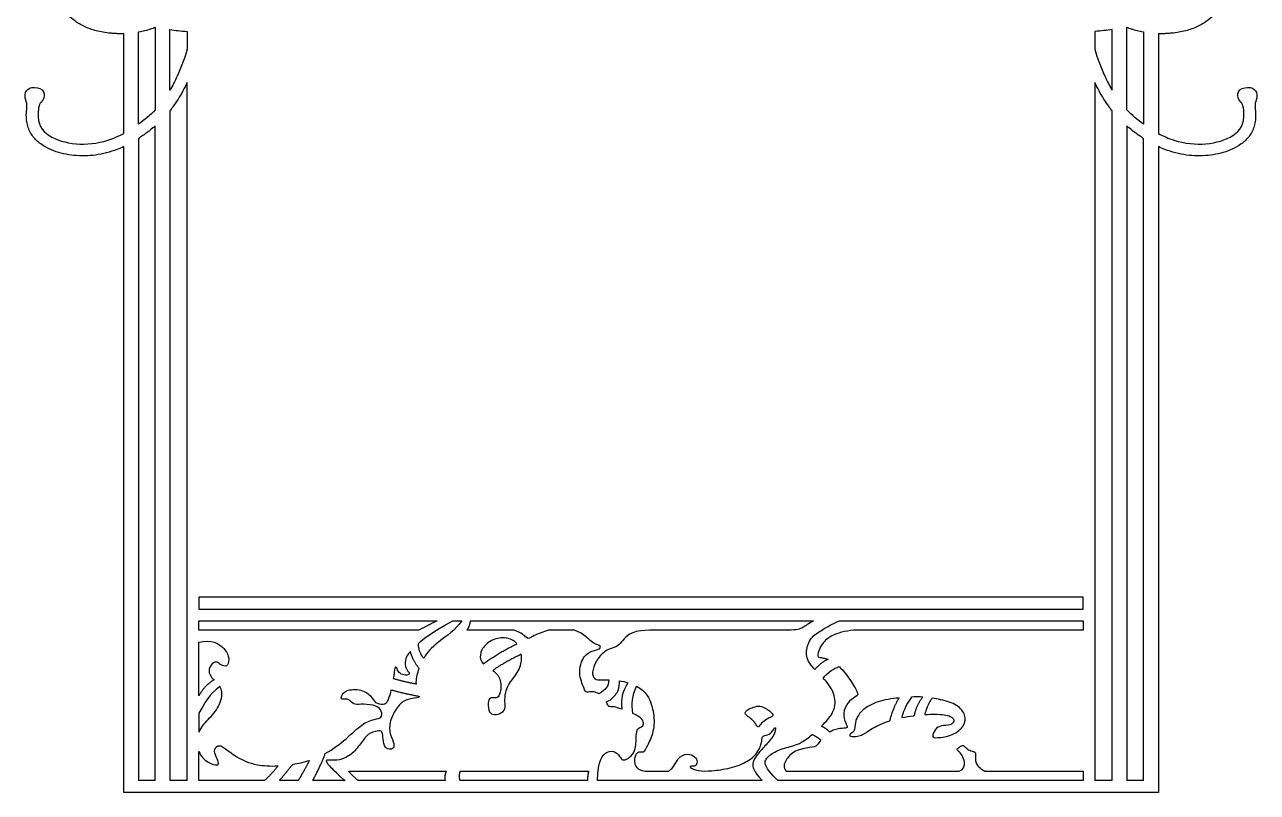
# Model space of a CAD drawing. Header units: millimetres. Extents: x -137 to 152, y -181 to 177.
# Drawn here: x -123.2 to -18.4, y 4.9 to 70.1 of the extents above; entities that cross this region are included whole.
import ezdxf

# ---------------------------------------------------------------- set-up
doc = ezdxf.new("R2010")
doc.units = ezdxf.units.MM
doc.header["$MEASUREMENT"] = 0
doc.layers.add('Layer 03', color=5, linetype='Continuous')

msp = doc.modelspace()

# ---------------------------------------------------------------- linework, layer by layer
at = {"layer": 'Layer 03'}
for p, q in [((-114.75, 60.89), (-114.75, 69.37)), ((-113.5, 61.67), (-113.5, 69.51)), ((-112.07, 69.92), (-112.07, 62.9)), ((-110.82, 64.58), (-110.82, 69.72)), ((-109.36, 69.55), (-109.36, 68.04)), ((-32.22, 69.55), (-32.22, 68.04)), ((-30.75, 64.58), (-30.75, 69.72)), ((-29.5, 62.9), (-29.5, 69.92)), ((-28.07, 69.51), (-28.07, 61.67)), ((-26.82, 69.37), (-26.82, 60.89)), ((-109.36, 5.9), (-109.36, 65.22)), ((-32.22, 65.22), (-32.22, 5.9)), ((-110.82, 62.82), (-110.82, 5.9)), ((-30.75, 5.9), (-30.75, 62.82)), ((-112.07, 5.9), (-112.07, 61.52)), ((-29.5, 61.52), (-29.5, 5.9)), ((-114.75, 4.9), (-114.75, 59.77)), ((-113.5, 60.46), (-113.5, 5.9)), ((-28.07, 5.9), (-28.07, 60.46)), ((-26.82, 59.77), (-26.82, 4.9)), ((-33.22, 21.48), (-108.36, 21.48)), ((-108.36, 21.48), (-108.36, 20.48)), ((-33.22, 20.48), (-33.22, 21.48)), ((-108.36, 20.48), (-33.22, 20.48)), ((-108.36, 18.68), (-108.36, 19.48)), ((-108.36, 19.48), (-88.11, 19.48)), ((-86.78, 19.48), (-86.02, 19.48)), ((-85.28, 19.48), (-56.12, 19.48)), ((-53.92, 19.48), (-33.22, 19.48)), ((-33.22, 19.48), (-33.22, 18.68)), ((-89.67, 18.68), (-108.36, 18.68)), ((-81.61, 18.68), (-85.58, 18.68)), ((-76.43, 18.68), (-78.64, 18.68)), ((-58.28, 18.68), (-68.92, 18.68)), ((-33.22, 18.68), (-52.46, 18.68)), ((-108.36, 13.09), (-108.36, 17.66)), ((-108.36, 11.62), (-108.36, 10.02)), ((-108.36, 5.9), (-108.36, 8.37)), ((-95.62, 6.7), (-87.34, 6.7)), ((-86.15, 6.7), (-75.24, 6.7)), ((-70.15, 6.7), (-68.43, 6.7)), ((-58.44, 6.7), (-43.74, 6.7)), ((-41.56, 6.7), (-33.22, 6.7)), ((-33.22, 6.7), (-33.22, 5.9)), ((-112.07, 5.9), (-113.5, 5.9)), ((-109.36, 5.9), (-110.82, 5.9)), ((-102.79, 5.9), (-108.36, 5.9)), ((-99.92, 5.9), (-101.52, 5.9)), ((-95.93, 5.9), (-98.69, 5.9)), ((-87.43, 5.9), (-94.82, 5.9)), ((-75.33, 5.9), (-86.17, 5.9)), ((-60.48, 5.9), (-74.49, 5.9)), ((-33.22, 5.9), (-59.16, 5.9)), ((-30.75, 5.9), (-32.22, 5.9)), ((-28.07, 5.9), (-29.5, 5.9)), ((-26.82, 4.9), (-114.75, 4.9))]:
    msp.add_line(p, q, dxfattribs=at)
for points, knots in [([(-114.75, 69.37), (-114.9, 69.36), (-115.16, 69.36), (-115.54, 69.38), (-115.98, 69.41), (-116.49, 69.48), (-117.07, 69.6), (-117.6, 69.76), (-118.08, 69.96), (-118.52, 70.19), (-118.98, 70.5), (-119.52, 70.94), (-119.99, 71.44), (-120.35, 71.93), (-120.59, 72.32), (-120.79, 72.74), (-120.99, 73.3), (-121.11, 74.04), (-121.05, 74.9), (-120.86, 75.58), (-120.62, 76.08), (-120.48, 76.33), (-120.39, 76.45), (-120.39, 76.46)], [4080.504952, 4080.504952, 4080.504952, 4080.504952, 4080.932655, 4081.295934, 4081.633442, 4082.26435, 4082.849374, 4083.397946, 4083.917384, 4084.412367, 4084.886152, 4085.584439, 4086.496996, 4086.952506, 4087.407885, 4087.864055, 4088.322531, 4089.215637, 4090.075706, 4090.912075, 4091.323976, 4091.732416, 4091.763597, 4091.763597, 4091.763597, 4091.763597]), ([(-21.19, 76.46), (-21.18, 76.45), (-21.1, 76.33), (-20.96, 76.08), (-20.72, 75.58), (-20.53, 74.9), (-20.47, 74.04), (-20.59, 73.3), (-20.79, 72.74), (-20.99, 72.32), (-21.23, 71.93), (-21.59, 71.44), (-22.06, 70.94), (-22.6, 70.5), (-23.06, 70.19), (-23.5, 69.96), (-23.98, 69.76), (-24.51, 69.6), (-25.09, 69.48), (-25.6, 69.41), (-26.04, 69.38), (-26.42, 69.36), (-26.68, 69.36), (-26.82, 69.37)], [3334.486162, 3334.486162, 3334.486162, 3334.486162, 3334.517344, 3334.925784, 3335.337684, 3336.174054, 3337.034122, 3337.927228, 3338.385705, 3338.841875, 3339.297253, 3339.752764, 3340.665321, 3341.363607, 3341.837393, 3342.332375, 3342.851814, 3343.400386, 3343.98541, 3344.616317, 3344.953826, 3345.317105, 3345.744807, 3345.744807, 3345.744807, 3345.744807]), ([(-113.5, 69.51), (-113.49, 69.51), (-113.13, 69.58), (-112.65, 69.71), (-112.19, 69.87), (-112.07, 69.92)], [395.343968, 395.343968, 395.343968, 395.343968, 395.386806, 396.434512, 396.83837, 396.83837, 396.83837, 396.83837]), ([(-29.51, 69.92), (-29.38, 69.87), (-28.93, 69.71), (-28.45, 69.58), (-28.09, 69.51), (-28.07, 69.51)], [-10.646076, -10.646076, -10.646076, -10.646076, -10.242219, -9.194512, -9.151675, -9.151675, -9.151675, -9.151675]), ([(-109.36, 68.04), (-109.57, 67.26), (-110.07, 65.98), (-110.61, 64.94), (-110.82, 64.58)], [99.091216, 99.091216, 99.091216, 99.091216, 101.191143, 102.426097, 102.426097, 102.426097, 102.426097]), ([(-32.22, 68.04), (-32, 67.26), (-31.51, 65.98), (-30.97, 64.94), (-30.75, 64.58)], [99.091216, 99.091216, 99.091216, 99.091216, 101.191143, 102.426097, 102.426097, 102.426097, 102.426097]), ([(-109.36, 65.22), (-109.59, 64.73), (-109.99, 63.99), (-110.52, 63.22), (-110.76, 62.9), (-110.82, 62.82)], [3812.008058, 3812.008058, 3812.008058, 3812.008058, 3813.62135, 3814.51924, 3814.823666, 3814.823666, 3814.823666, 3814.823666]), ([(-30.75, 62.82), (-30.82, 62.9), (-31.06, 63.22), (-31.59, 63.99), (-31.99, 64.73), (-32.22, 65.22)], [3611.426094, 3611.426094, 3611.426094, 3611.426094, 3611.730519, 3612.62841, 3614.241702, 3614.241702, 3614.241702, 3614.241702]), ([(-114.75, 59.77), (-114.94, 59.68), (-115.42, 59.48), (-116.21, 59.22), (-117.44, 58.98), (-118.67, 58.96), (-119.85, 59.14), (-120.69, 59.39), (-121.37, 59.71), (-121.88, 60.05), (-122.25, 60.37), (-122.55, 60.73), (-122.79, 61.16), (-122.93, 61.56), (-122.99, 61.9), (-123.03, 62.26), (-123.03, 62.53), (-123.02, 62.71)], [4044.063236, 4044.063236, 4044.063236, 4044.063236, 4044.672948, 4045.62761, 4046.571135, 4048.405845, 4049.29438, 4050.16209, 4051.011923, 4051.549672, 4051.99624, 4052.466461, 4052.958272, 4053.468473, 4053.729774, 4053.995478, 4054.545465, 4054.545465, 4054.545465, 4054.545465]), ([(-122.02, 62.64), (-122.09, 61.67), (-121.31, 60.57), (-118.86, 59.84), (-116.5, 60.08), (-115.18, 60.66), (-114.75, 60.89)], [4061.908776, 4061.908776, 4061.908776, 4061.908776, 4064.785587, 4067.662399, 4070.53921, 4072.025499, 4072.025499, 4072.025499, 4072.025499]), ([(-18.56, 62.71), (-18.55, 62.53), (-18.55, 62.26), (-18.59, 61.9), (-18.65, 61.56), (-18.79, 61.16), (-19.03, 60.73), (-19.33, 60.37), (-19.7, 60.05), (-20.21, 59.71), (-20.89, 59.39), (-21.73, 59.14), (-22.91, 58.96), (-24.14, 58.98), (-25.36, 59.22), (-26.16, 59.48), (-26.64, 59.68), (-26.82, 59.77)], [3371.704294, 3371.704294, 3371.704294, 3371.704294, 3372.254282, 3372.519986, 3372.781286, 3373.291488, 3373.783298, 3374.25352, 3374.700088, 3375.237837, 3376.08767, 3376.95538, 3377.843915, 3379.678625, 3380.622149, 3381.576812, 3382.186524, 3382.186524, 3382.186524, 3382.186524]), ([(-26.82, 60.89), (-26.4, 60.66), (-25.08, 60.08), (-22.72, 59.84), (-20.27, 60.57), (-19.49, 61.67), (-19.56, 62.64)], [3354.22426, 3354.22426, 3354.22426, 3354.22426, 3355.71055, 3358.587361, 3361.464173, 3364.340984, 3364.340984, 3364.340984, 3364.340984]), ([(-112.07, 61.52), (-112.14, 61.46), (-112.42, 61.23), (-112.82, 60.92), (-113.24, 60.63), (-113.43, 60.51), (-113.5, 60.46)], [3930.607275, 3930.607275, 3930.607275, 3930.607275, 3930.861988, 3931.70478, 3932.134968, 3932.386109, 3932.386109, 3932.386109, 3932.386109]), ([(-28.07, 60.46), (-28.15, 60.51), (-28.34, 60.63), (-28.75, 60.92), (-29.16, 61.23), (-29.44, 61.46), (-29.5, 61.52)], [3493.86365, 3493.86365, 3493.86365, 3493.86365, 3494.114792, 3494.54498, 3495.387772, 3495.642485, 3495.642485, 3495.642485, 3495.642485]), ([(-86.02, 19.48), (-86.59, 18.66), (-87.7, 17.94), (-88.85, 16.97), (-89.22, 16.36), (-89.26, 16.29)], [163.659864, 163.659864, 163.659864, 163.659864, 165.120669, 166.02169, 166.129184, 166.129184, 166.129184, 166.129184]), ([(-56.02, 15.33), (-56.14, 15.47), (-56.64, 16.04), (-56.83, 16.88), (-56.38, 18.1), (-55.46, 18.68), (-54.5, 19.23), (-53.92, 19.48)], [230.177768, 230.177768, 230.177768, 230.177768, 230.626805, 232.162477, 233.698149, 235.233822, 236.769494, 236.769494, 236.769494, 236.769494]), ([(-108.36, 17.66), (-107.23, 17.89), (-106.16, 17.22), (-105.77, 16.37), (-105.86, 15.61), (-106.39, 15.61), (-106.77, 16), (-107.08, 15.98), (-107.59, 15.48), (-107.46, 14.83), (-107.16, 14.54), (-107.07, 14.46)], [50.897443, 50.897443, 50.897443, 50.897443, 51.88582, 52.874196, 53.862573, 54.850949, 55.839326, 56.827702, 57.816079, 58.804455, 59.16303, 59.16303, 59.16303, 59.16303]), ([(-81.33, 17.52), (-81.39, 17.6), (-81.71, 17.91), (-82.52, 18.13), (-83.67, 17.81), (-84.41, 17.02), (-84.5, 16.27), (-84.3, 15.93), (-84.19, 15.81)], [15.866537, 15.866537, 15.866537, 15.866537, 16.132931, 17.06858, 18.004228, 18.939877, 19.875526, 20.453445, 20.453445, 20.453445, 20.453445]), ([(-74.34, 13.26), (-74.49, 13.35), (-74.89, 13.5), (-75.45, 13.35), (-75.58, 13.6), (-76.16, 15.05), (-75.73, 16.48), (-74.92, 16.96), (-74.18, 17.07), (-74.23, 17.42), (-74.98, 17.52), (-75.58, 18.35), (-76.43, 18.68)], [400.555752, 400.555752, 400.555752, 400.555752, 401.1388, 401.992894, 402.846988, 403.701083, 404.555177, 405.409271, 406.263365, 407.11746, 407.971554, 408.825648, 408.825648, 408.825648, 408.825648]), ([(-68.92, 18.68), (-70.79, 18.69), (-71.54, 18.52), (-72.29, 17.96), (-72.63, 17.39), (-73.23, 17.13), (-73.88, 16.95), (-74.64, 16.07), (-75, 15.05), (-74.76, 14.46), (-74.31, 14.44), (-73.73, 14.46), (-73.53, 14.45)], [388.57322, 388.57322, 388.57322, 388.57322, 389.673224, 390.773228, 391.873232, 392.973237, 394.073241, 395.173245, 396.273249, 397.373253, 398.473257, 398.963719, 398.963719, 398.963719, 398.963719]), ([(-52.46, 18.68), (-53.16, 18.68), (-54.6, 18.32), (-55.45, 17.53), (-55.77, 16.68), (-55.8, 16.37), (-55.5, 16.37), (-55.03, 16.26), (-54.88, 16.2)], [223.312342, 223.312342, 223.312342, 223.312342, 224.303749, 225.295157, 226.286565, 227.277972, 228.26938, 228.694939, 228.694939, 228.694939, 228.694939]), ([(-90.39, 16.88), (-90.49, 16.77), (-90.79, 16.38), (-90.89, 15.71), (-90.62, 15.15), (-90.49, 15.12), (-90.45, 14.88), (-90.91, 14.84), (-91.42, 15.05), (-91.54, 15.54), (-91.69, 15.6), (-91.76, 15.13), (-91.81, 14.73), (-91.84, 14.58)], [47.037441, 47.037441, 47.037441, 47.037441, 47.407234, 48.395611, 49.383987, 50.372364, 51.36074, 52.349117, 53.337493, 54.32587, 55.314246, 56.302623, 56.803884, 56.803884, 56.803884, 56.803884]), ([(-83.38, 15.26), (-83.28, 15.19), (-82.92, 14.91), (-82.6, 14.14), (-82.8, 13.11), (-83.05, 12.88), (-83.53, 12.98), (-83.82, 12.77), (-83.74, 11.78), (-83.47, 11.47), (-82.73, 11.54), (-82.26, 11.99), (-82.39, 12.51), (-82.32, 13.45), (-82.07, 13.99), (-81.94, 14.2), (-81.75, 14.45), (-81.56, 14.71), (-80.97, 15.46), (-80.91, 16.28), (-80.96, 16.63)], [36.786782, 36.786782, 36.786782, 36.786782, 37.095836, 38.031485, 38.967134, 39.902782, 40.838431, 41.77408, 42.709728, 43.645377, 44.581026, 45.516674, 46.452323, 47.387972, 48.32362, 49.259269, 49.259269, 49.259269, 50.194918, 50.994872, 50.994872, 50.994872, 50.994872]), ([(-89.88, 14.12), (-89.89, 14.29), (-89.87, 14.68), (-89.74, 15.19), (-89.65, 15.43)], [58.8164326, 58.8164326, 58.8164326, 58.8164326, 59.2074321, 59.571887, 59.571887, 59.571887, 59.571887]), ([(-53.95, 15.59), (-53.62, 15.27), (-52.9, 14.31), (-52.34, 13.35), (-52.33, 13.12), (-53.1, 12.74), (-53.61, 11.87), (-53.54, 10.97), (-53.14, 10.41), (-53.46, 10.33), (-54.13, 10.33), (-54.62, 10.1), (-54.75, 10.02)], [55.592126, 55.592126, 55.592126, 55.592126, 56.381612, 57.37302, 58.364427, 59.355835, 60.347243, 61.33865, 62.330058, 63.321466, 64.312873, 64.710294, 64.710294, 64.710294, 64.710294]), ([(-108.36, 10.02), (-108.27, 10.22), (-107.91, 10.83), (-107.04, 11.53), (-106.31, 12.88), (-106.42, 13.63), (-106.57, 13.9)], [11.314184, 11.314184, 11.314184, 11.314184, 11.759528, 12.747905, 13.736281, 14.618827, 14.618827, 14.618827, 14.618827]), ([(-97.62, 8.2), (-96.93, 8.58), (-95.62, 9.61), (-94.51, 10.75), (-93.37, 11.16), (-92.79, 11.2), (-92.8, 11.8), (-93.18, 12.28), (-94.42, 12.44), (-95.15, 12.3), (-95.47, 12.68), (-95.79, 12.88), (-96.25, 12.76), (-96.29, 12.98), (-96.02, 13.63), (-94.49, 13.7), (-93.62, 13.02), (-93.45, 12.49), (-92.65, 12.32), (-92.27, 12.58), (-92.08, 13.32), (-92.01, 13.61)], [68.946564, 68.946564, 68.946564, 68.946564, 69.776324, 70.7647, 71.753077, 72.741453, 73.72983, 74.718206, 75.706583, 76.694959, 77.683336, 78.671712, 79.660089, 80.648465, 81.636842, 82.625218, 83.613595, 84.601971, 85.590347, 86.578724, 87.230528, 87.230528, 87.230528, 87.230528]), ([(-71.16, 13.92), (-70.8, 13.73), (-70.14, 13.19), (-69.63, 11.58), (-69.68, 10.05), (-70.3, 8.76), (-70.57, 8.2), (-70.99, 8.4), (-71.27, 8.11), (-71.45, 7.4), (-71.01, 6.7), (-70.15, 6.7)], [584.962122, 584.962122, 584.962122, 584.962122, 585.914372, 587.014376, 588.114381, 589.214385, 590.314389, 591.414393, 592.514397, 593.614402, 594.714406, 594.714406, 594.714406, 594.714406]), ([(-55.46, 10.53), (-55.08, 10.89), (-54.38, 11.65), (-54.17, 12.96), (-54.71, 13.95), (-55.22, 14.51), (-55.3, 14.6)], [65.600502, 65.600502, 65.600502, 65.600502, 66.908856, 68.444529, 69.980201, 70.26515, 70.26515, 70.26515, 70.26515]), ([(-89.62, 13.06), (-89.62, 13), (-89.73, 12.93), (-90.78, 12.81), (-91.41, 12.33), (-92.12, 11.1), (-92.22, 9.99), (-91.78, 9.15), (-91.76, 8.63), (-92.2, 8.5), (-92.66, 8.78), (-92.72, 9.66), (-92.76, 10.1), (-93.12, 10.17), (-94.03, 9.9), (-94.58, 9.05), (-95.43, 8.03), (-96.46, 7.6), (-97.24, 7.64), (-97.55, 7.65), (-97.55, 7.51), (-97.23, 7.06), (-96.8, 6.7)], [89.690045, 89.690045, 89.690045, 89.690045, 90.48473, 91.385752, 92.286774, 93.187795, 94.088817, 94.989839, 95.890861, 96.791882, 97.692904, 98.593926, 99.494947, 100.395969, 101.296991, 102.198012, 103.099034, 104.000056, 104.901077, 105.802099, 106.703121, 107.604142, 107.604142, 107.604142, 107.604142]), ([(-72.41, 11.97), (-72.69, 12.07), (-73.18, 12.21), (-73.57, 12.13), (-73.64, 12.39), (-73.73, 12.58), (-73.74, 12.59)], [33.62949, 33.62949, 33.62949, 33.62949, 34.302268, 35.156362, 36.010456, 36.071111, 36.071111, 36.071111, 36.071111]), ([(-48.84, 12.93), (-48.92, 12.92), (-49.01, 12.91), (-49.09, 12.9), (-49.74, 12.82), (-50.91, 12.6), (-52.16, 11.81), (-52.6, 10.96), (-52.61, 10.32), (-52.71, 10.03), (-53.1, 9.84), (-53.04, 9.6), (-52.01, 9.67), (-51.3, 10.29), (-50.22, 10.8), (-49.63, 10.99)], [29.765793, 29.765793, 29.765793, 29.765793, 29.922356, 29.922356, 29.922356, 31.186365, 32.450374, 33.714383, 34.978393, 36.242402, 37.506411, 38.77042, 40.034429, 41.298438, 42.525843, 42.525843, 42.525843, 42.525843]), ([(-46.83, 12.99), (-46.91, 13), (-47.22, 13.01), (-47.55, 13.01), (-47.8, 13)], [15.2007075, 15.2007075, 15.2007075, 15.2007075, 15.3622638, 15.8236804, 15.8236804, 15.8236804, 15.8236804]), ([(-46.68, 11.51), (-46.37, 11.53), (-45.46, 11.57), (-44.3, 11.4), (-44.13, 10.94), (-44.45, 10.57), (-45.31, 10.6), (-45.8, 10.33), (-46.1, 9.55), (-45.76, 9.51), (-44.25, 9.7), (-43.24, 10.59), (-43.16, 11.45), (-43.85, 12.36), (-45.02, 12.72), (-45.8, 12.87), (-46.05, 12.91)], [37.392599, 37.392599, 37.392599, 37.392599, 38.02902, 39.29303, 40.557039, 41.821048, 43.085057, 44.349066, 45.613075, 46.877084, 48.141093, 49.405102, 50.669111, 51.93312, 53.197129, 53.7543, 53.7543, 53.7543, 53.7543]), ([(-74.49, 5.9), (-74.48, 7.67), (-73.66, 8.5), (-72.89, 8.37), (-72.52, 7.79), (-72.3, 7.6), (-71.76, 7.8), (-71.18, 8.47), (-71.22, 10.06), (-71.02, 10.38), (-70.57, 10.52), (-70.56, 10.89), (-70.75, 11.24), (-71.29, 11.52), (-71.47, 11.6)], [572.594757, 572.594757, 572.594757, 572.594757, 573.626304, 574.480398, 575.334493, 576.188587, 577.042681, 577.896775, 578.75087, 579.604964, 580.459058, 581.313152, 582.167246, 582.541437, 582.541437, 582.541437, 582.541437]), ([(-48.62, 11.25), (-48.29, 11.31), (-47.94, 11.37), (-47.58, 11.42), (-47.55, 11.42)], [17.7904961, 17.7904961, 17.7904961, 17.7904961, 18.4147531, 18.470291, 18.470291, 18.470291, 18.470291]), ([(-59.16, 5.9), (-60.34, 7.08), (-60.29, 7.69), (-59.63, 8.28), (-58.41, 8.75), (-57.38, 8.93), (-56.55, 9.56), (-56.24, 9.82)], [337.144577, 337.144577, 337.144577, 337.144577, 338.680249, 340.215922, 341.751594, 343.287266, 344.222561, 344.222561, 344.222561, 344.222561]), ([(-108.36, 8.37), (-108.28, 8.18), (-107.92, 7.58), (-106.99, 7.19), (-106.64, 7.22), (-106.76, 7.72), (-107.18, 8.43), (-106.75, 8.96), (-106.29, 8.79), (-105.23, 7.9), (-103.73, 7.21), (-102.28, 7.12), (-101.64, 7.15)], [88.405506, 88.405506, 88.405506, 88.405506, 88.815968, 89.804344, 90.792721, 91.781097, 92.769474, 93.75785, 94.746226, 95.734603, 96.722979, 97.409633, 97.409633, 97.409633, 97.409633]), ([(-55.52, 9.34), (-55.64, 9.17), (-55.85, 8.8), (-56.31, 8.72), (-57.77, 8.5), (-58.53, 7.64), (-58.75, 7.01), (-58.44, 6.7)], [276.262347, 276.262347, 276.262347, 276.262347, 276.919571, 277.910978, 278.902386, 279.893794, 280.885201, 280.885201, 280.885201, 280.885201])]:
    msp.add_open_spline(points, degree=3, knots=knots, dxfattribs=at)
for points, degree in [([(-112.07, 69.92), (-112.07, 69.92), (-112.07, 69.92), (-112.07, 69.92)], 3), ([(-110.82, 69.72), (-110.38, 69.65), (-109.9, 69.6), (-109.36, 69.55)], 3), ([(-30.75, 69.72), (-31.2, 69.65), (-31.68, 69.6), (-32.22, 69.55)], 3), ([(-29.5, 69.92), (-29.51, 69.92), (-29.51, 69.92), (-29.51, 69.92)], 3), ([(-122.98, 63.04), (-122.95, 63.4), (-123.1, 63.72), (-123.2, 64.39), (-122.65, 64.91), (-121.51, 64.7), (-121.46, 63.82), (-121.89, 63.48), (-121.98, 63.16), (-122, 62.88)], 3), ([(-19.57, 62.88), (-19.6, 63.16), (-19.69, 63.48), (-20.12, 63.82), (-20.07, 64.7), (-18.92, 64.91), (-18.37, 64.39), (-18.48, 63.72), (-18.63, 63.4), (-18.6, 63.04)], 3), ([(-123.02, 62.71), (-123.01, 62.76), (-123.01, 62.82), (-122.98, 62.93), (-122.98, 62.98), (-122.98, 63.04)], 5), ([(-122, 62.88), (-122.01, 62.84), (-122.01, 62.8), (-122.01, 62.72), (-122.02, 62.68), (-122.02, 62.64)], 5), ([(-112.07, 62.9), (-112.5, 62.44), (-112.97, 62.05), (-113.5, 61.67)], 3), ([(-28.07, 61.67), (-28.61, 62.05), (-29.07, 62.44), (-29.5, 62.9)], 3), ([(-19.56, 62.64), (-19.56, 62.68), (-19.56, 62.72), (-19.57, 62.8), (-19.57, 62.84), (-19.57, 62.88)], 5), ([(-18.6, 63.04), (-18.6, 62.98), (-18.59, 62.93), (-18.57, 62.82), (-18.56, 62.76), (-18.56, 62.71)], 5), ([(-89.71, 17.55), (-89.25, 17.97), (-88.62, 18.48), (-86.78, 19.48)], 3), ([(-88.11, 19.48), (-88.88, 19.1), (-89.67, 18.68)], 2), ([(-85.58, 18.68), (-85.32, 19.06), (-85.28, 19.48)], 2), ([(-56.12, 19.48), (-56.57, 19.24), (-57.02, 18.87), (-57.54, 18.68), (-58.28, 18.68)], 3), ([(-78.64, 18.68), (-79.67, 18.35), (-80.28, 17.98), (-80.46, 17.94), (-80.92, 18.46), (-81.61, 18.68)], 3), ([(-89.65, 15.43), (-90.21, 16.14), (-90.39, 16.88)], 2), ([(-89.26, 16.29), (-89.67, 16.78), (-89.71, 17.55)], 2), ([(-84.19, 15.81), (-82.9, 16.78), (-81.33, 17.52)], 2), ([(-80.96, 16.63), (-82.42, 15.95), (-83.38, 15.26)], 2), ([(-54.88, 16.2), (-55.38, 16.05), (-56.02, 15.33)], 2), ([(-55.3, 14.6), (-54.85, 15.17), (-54.39, 15.41), (-53.95, 15.59)], 3), ([(-107.07, 14.46), (-107.89, 14), (-108.36, 13.09)], 2), ([(-106.57, 13.9), (-107.47, 13.25), (-107.96, 12.37), (-108.36, 11.62)], 3), ([(-91.84, 14.58), (-90.84, 14.29), (-89.88, 14.12)], 2), ([(-73.53, 14.45), (-73.52, 13.94), (-73.84, 13.59), (-74.34, 13.26)], 3), ([(-73.74, 12.59), (-73.39, 12.73), (-72.92, 13.14), (-72.61, 13.75), (-72.62, 14.39)], 3), ([(-72.62, 14.39), (-72.38, 14.35), (-72.13, 14.3), (-71.9, 14.22)], 3), ([(-71.9, 14.22), (-72.36, 13.46), (-72.55, 12.83), (-72.41, 11.97)], 3), ([(-71.47, 11.6), (-71.59, 12.44), (-71.55, 13.12), (-71.16, 13.92)], 3), ([(-92.01, 13.61), (-90.89, 13.3), (-89.62, 13.06)], 2), ([(-49.63, 10.99), (-49.36, 12.13), (-48.84, 12.93)], 2), ([(-47.8, 13), (-48.32, 12.29), (-48.55, 11.62), (-48.62, 11.25)], 3), ([(-47.55, 11.42), (-47.37, 12.38), (-46.83, 12.99)], 2), ([(-46.05, 12.91), (-46.48, 12.28), (-46.68, 11.51)], 2), ([(-61.71, 11.36), (-61.58, 11.26), (-61.2, 11), (-60.92, 10.5), (-60.81, 10.39), (-60.67, 10.66), (-60.22, 11.08), (-59.75, 11.29), (-59.53, 11.41), (-59.61, 11.63), (-60.47, 12.26), (-60.93, 12.24), (-61.52, 12.05), (-61.85, 11.83), (-61.99, 11.61), (-61.84, 11.46), (-61.71, 11.36)], 3), ([(-54.75, 10.02), (-55.05, 10.34), (-55.46, 10.53)], 2), ([(-68.43, 6.7), (-67.96, 7.04), (-67.71, 7.89), (-66.81, 8.25), (-66.16, 7.96), (-65.97, 7.48), (-66.12, 7.08), (-66.67, 7.15), (-66.6, 6.98), (-65.94, 6.7), (-64.86, 6.7), (-63.18, 6.93), (-61.67, 7.49), (-60.75, 8.37), (-60.48, 9.36), (-60.51, 9.67), (-60.34, 9.7), (-59.73, 9.87), (-59.41, 10.47), (-59.31, 10.37), (-59.48, 9.68), (-60.27, 8.83), (-60.95, 8.07), (-61.39, 7.43), (-61.25, 6.7), (-60.48, 5.9)], 3), ([(-56.24, 9.82), (-55.78, 9.6), (-55.52, 9.34)], 2), ([(-43.74, 6.7), (-43.36, 6.85), (-43.24, 7.33), (-43.39, 7.91), (-43.78, 8.39), (-44, 8.56), (-43.72, 8.78), (-43.36, 8.95), (-43.16, 8.63), (-42.74, 8.4), (-42.38, 8.37), (-42.32, 8.09), (-42.43, 7.43), (-42.01, 6.94), (-41.56, 6.7)], 3), ([(-100.4, 7.28), (-99.92, 7.36), (-99.43, 7.47), (-98.96, 7.62)], 3), ([(-98.96, 7.62), (-99.34, 6.89), (-99.92, 5.9)], 2), ([(-98.69, 5.9), (-98.05, 7.08), (-97.62, 8.2)], 2), ([(-101.64, 7.15), (-102.18, 6.45), (-102.79, 5.9)], 2), ([(-101.52, 5.9), (-101.05, 6.45), (-100.4, 7.28)], 2), ([(-96.8, 6.7), (-96.78, 6.68), (-96.76, 6.67), (-96.71, 6.63), (-96.7, 6.6), (-96.68, 6.58)], 5), ([(-96.68, 6.58), (-96.35, 6.21), (-95.93, 5.9)], 2), ([(-94.82, 5.9), (-95.35, 6.34), (-95.62, 6.7)], 2), ([(-87.34, 6.7), (-87.53, 6.23), (-87.43, 5.9)], 2), ([(-86.17, 5.9), (-86.27, 6.3), (-86.15, 6.7)], 2), ([(-75.24, 6.7), (-75.35, 6.27), (-75.33, 5.9)], 2)]:
    msp.add_open_spline(points, degree=degree, dxfattribs=at)

doc.saveas('drawing.dxf')
